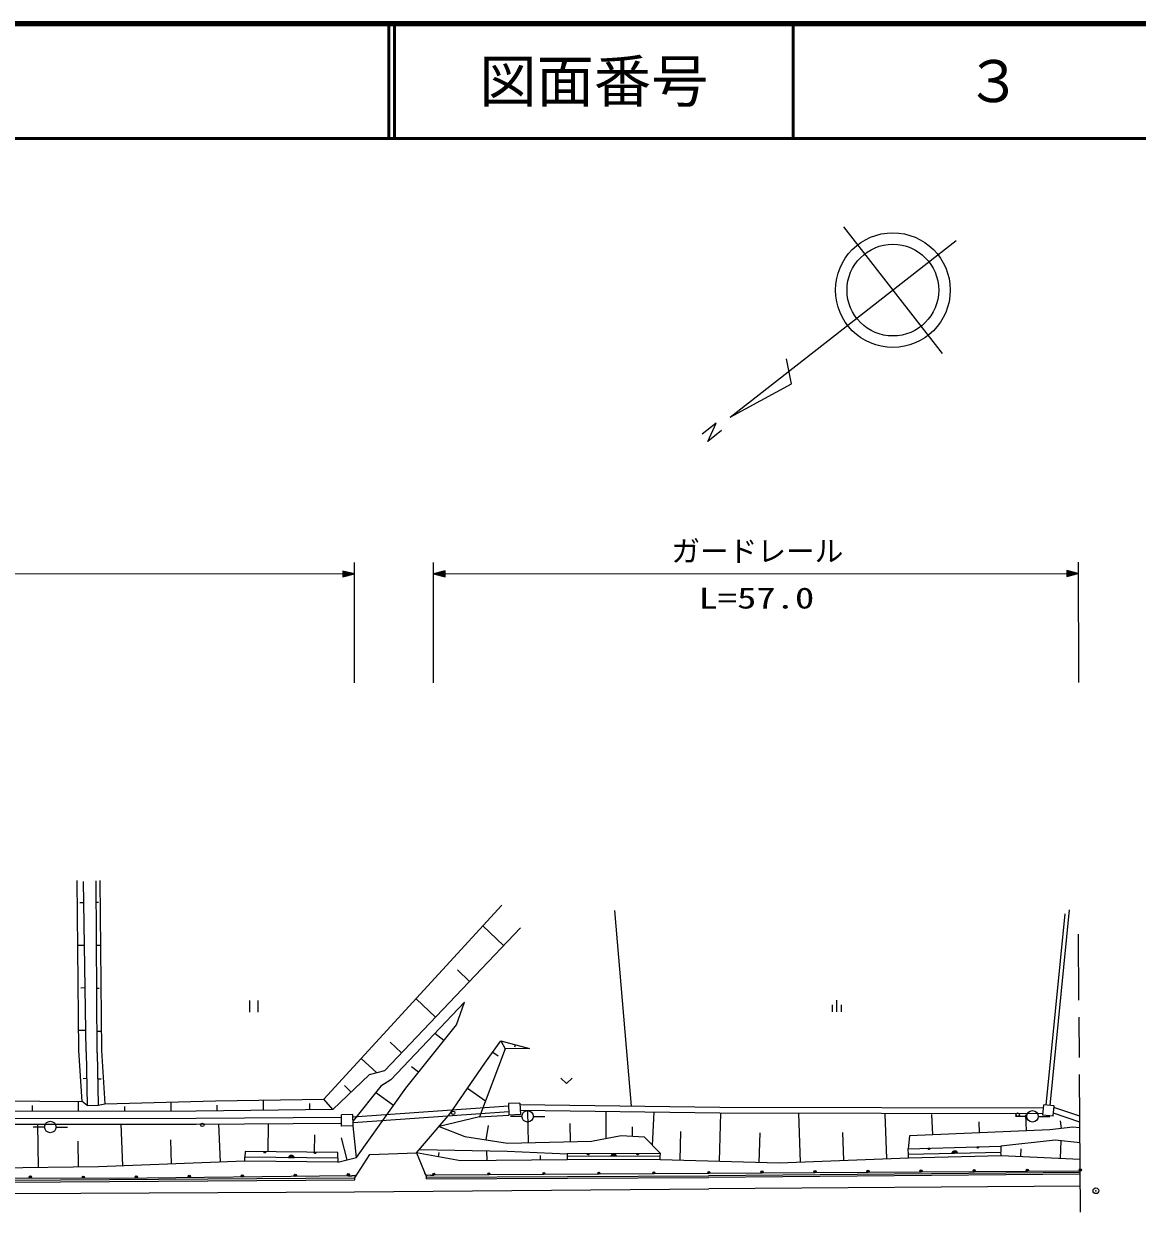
# Model space of a CAD drawing. Units: millimetres, scale not verified. Extents: x 40000 to 680000, y 20000 to 380000.
# Drawn here: x 476895 to 574019, y 276379 to 380000 of the extents above; entities that cross this region are included whole.
import ezdxf
from ezdxf.enums import TextEntityAlignment as Align

# ---------------------------------------------------------------- set-up
doc = ezdxf.new("R2010")
doc.units = ezdxf.units.MM
doc.header["$LTSCALE"] = 1000
doc.header["$PDMODE"] = 32
doc.header["$PDSIZE"] = 500
doc.linetypes.add('CHAIN', pattern=[18.5, 12, -1.5, 3.5, -1.5])
for name, color, linetype, lineweight in [('M-BGD', 7, 'Continuous', 25), ('M-BMK', 2, 'CHAIN', 13), ('M-STR-HTXT', 7, 'Continuous', 13), ('M-TTL', 2, 'Continuous', 140), ('M-TTL-LINE', 7, 'Continuous', 50)]:
    doc.layers.add(name, color=color, linetype=linetype, lineweight=lineweight)
doc.layers.add('M-OTRS', color=6, linetype='Continuous')
doc.layers.add('M-TTL-TXT', color=7, linetype='Continuous')
doc.styles.add('ＭＳ ゴシック', font='')
doc.styles.get('ＭＳ ゴシック').set_extended_font_data('MS Gothic')

msp = doc.modelspace()

# ---------------------------------------------------------------- linework, layer by layer
at = {"layer": 'M-BGD'}
for p, q in [((548391, 362291), (557016, 351264)), ((538525, 345688), (558217, 361090)), ((543867, 348597), (543423, 350788)), ((538525, 345688), (543867, 348597)), ((537279, 345176), (536064, 344216)), ((536553, 343592), (537279, 345176)), ((537769, 344543), (536553, 343592)), ((481707, 290466), (481539, 305308)), ((482339, 290367), (482102, 305207)), ((483303, 290291), (483205, 305272)), ((483525, 305315), (483668, 290478)), ((482132, 303352), (481789, 303347)), ((483217, 303399), (483413, 303401)), ((503077, 286232), (518609, 303152)), ((528418, 302684), (529866, 285620)), ((566431, 285695), (568104, 302733)), ((566083, 285728), (567720, 302401)), ((520236, 301183), (508350, 288706)), ((518750, 299623), (516947, 301341)), ((482191, 299642), (481603, 299633)), ((483241, 299654), (483579, 299656)), ((515779, 296504), (514731, 297502)), ((482250, 295932), (481887, 295926)), ((483266, 295909), (483476, 295910)), ((496587, 294829), (496587, 293829)), ((497355, 293830), (497354, 294830)), ((515344, 294684), (508914, 287916)), ((512807, 293385), (511119, 294993)), ((514647, 292726), (515344, 294684)), ((547397, 294460), (547398, 293860)), ((547797, 294858), (547798, 293858)), ((548197, 294461), (548198, 293861)), ((482309, 292222), (481687, 292212)), ((510231, 287197), (514647, 292726)), ((483291, 292163), (483651, 292166)), ((509836, 290266), (508857, 291198)), ((513543, 291344), (512763, 291967)), ((517114, 289368), (518520, 291310)), ((518520, 291310), (521010, 290642)), ((518520, 291310), (518872, 290634)), ((481986, 286021), (481707, 290466)), ((482339, 290367), (482431, 285690)), ((483303, 290291), (483393, 285709)), ((483668, 290478), (483963, 285826)), ((518872, 290634), (516635, 284700)), ((517817, 290339), (518262, 290017)), ((521010, 290642), (518872, 290634)), ((519765, 290976), (519710, 290773)), ((507683, 288528), (506335, 289781)), ((514083, 284996), (517114, 289368)), ((507016, 288351), (503861, 285328)), ((508350, 288706), (507016, 288351)), ((511335, 288579), (510724, 289067)), ((482385, 288029), (482070, 288023)), ((483348, 288000), (483634, 288005)), ((505439, 286839), (504886, 287416)), ((508038, 287370), (505616, 284342)), ((505908, 281158), (510231, 287197)), ((508914, 287916), (508038, 287370)), ((515598, 287182), (517162, 286098)), ((465148, 286156), (481986, 286021)), ((481681, 285183), (481676, 286023)), ((482431, 285690), (481986, 286021)), ((483963, 285826), (493626, 286085)), ((493626, 286085), (503077, 286232)), ((497812, 285288), (497807, 286120)), ((503861, 285328), (503077, 286232)), ((509151, 285687), (507587, 286806)), ((491921, 285188), (465936, 285153)), ((477648, 285157), (477645, 285696)), ((482431, 285690), (483393, 285709)), ((483393, 285709), (483963, 285826)), ((485714, 285209), (485711, 285602)), ((489747, 285236), (489742, 285949)), ((503861, 285328), (491921, 285188)), ((493779, 285262), (493776, 285726)), ((501845, 285315), (501842, 285849)), ((519182, 285635), (505609, 284676)), ((519204, 285135), (505619, 284176)), ((511164, 281548), (514083, 284996)), ((520171, 285891), (519172, 285845)), ((519172, 285845), (519218, 284847)), ((520171, 285891), (520216, 284892)), ((537608, 285524), (520178, 285739)), ((537604, 285024), (520201, 285238)), ((520924, 282440), (520862, 285230)), ((527701, 282820), (527701, 285146)), ((531731, 282219), (531871, 285095)), ((537595, 280823), (537711, 285024)), ((565796, 284945), (537604, 285024)), ((565844, 285445), (537608, 285524)), ((544661, 280755), (544492, 284982)), ((565787, 284853), (565873, 285748)), ((566769, 285663), (565873, 285748)), ((566683, 284767), (566769, 285663)), ((569020, 284241), (566705, 285003)), ((569015, 284768), (566754, 285513)), ((491921, 284537), (466135, 284509)), ((491923, 284037), (466137, 284009)), ((478183, 280279), (478131, 284046)), ((485532, 280430), (485397, 284069)), ((504610, 284629), (491921, 284537)), ((504619, 284129), (491923, 284037)), ((494047, 280747), (493923, 284096)), ((498218, 281646), (498245, 284109)), ((505605, 284898), (504605, 284879)), ((504624, 283880), (504605, 284879)), ((505624, 283898), (505605, 284898)), ((516635, 284700), (513116, 283854)), ((516635, 284700), (519218, 284847)), ((517232, 282695), (517428, 283929)), ((520216, 284892), (519218, 284847)), ((520344, 284737), (519347, 284736)), ((521346, 284737), (522343, 284738)), ((524580, 282522), (524544, 284120)), ((552183, 281056), (552027, 284936)), ((556191, 283121), (556112, 284912)), ((560273, 283300), (560231, 284252)), ((564387, 284737), (563386, 284736)), ((564355, 283479), (564294, 284862)), ((565374, 284737), (566382, 284738)), ((566683, 284767), (565787, 284853)), ((567399, 283677), (567325, 284359)), ((478701, 283809), (477714, 283808)), ((479714, 283809), (480709, 283810)), ((502267, 281602), (502284, 283114)), ((505624, 283898), (504624, 283880)), ((505908, 281158), (505624, 283898)), ((513116, 283854), (515368, 282991)), ((515368, 282991), (519096, 282399)), ((526408, 282563), (528994, 283078)), ((528994, 283078), (531015, 282947)), ((530004, 283012), (529981, 283827)), ((531015, 282947), (532446, 281492)), ((534138, 280918), (534206, 283407)), ((541052, 280728), (541123, 283293)), ((548422, 280906), (548325, 283338)), ((554150, 283031), (554048, 281902)), ((566395, 283568), (554150, 283031)), ((568403, 283785), (566395, 283568)), ((569023, 283751), (568403, 283785)), ((481663, 280327), (481633, 282565)), ((489790, 280588), (489712, 282685)), ((505100, 280948), (504604, 282856)), ((511429, 281862), (519051, 281703)), ((519096, 282399), (526408, 282563)), ((554048, 281902), (562113, 282135)), ((554056, 281432), (554048, 281902)), ((555945, 281941), (555755, 281943)), ((555760, 281930), (555940, 281928)), ((555932, 281916), (555768, 281918)), ((555776, 281905), (555922, 281903)), ((555910, 281891), (555789, 281892)), ((555812, 281880), (555887, 281879)), ((560209, 282064), (560019, 282066)), ((560024, 282054), (560204, 282052)), ((560196, 282039), (560032, 282041)), ((560041, 282028), (560186, 282027)), ((560174, 282014), (560053, 282016)), ((560076, 282003), (560151, 282002)), ((566863, 282672), (562113, 282135)), ((562113, 282135), (562135, 281618)), ((563868, 281239), (563898, 281899)), ((569033, 282443), (566863, 282672)), ((567319, 281083), (567389, 282617)), ((496176, 280826), (483404, 280351)), ((496176, 280826), (496180, 281176)), ((504293, 280738), (496176, 280826)), ((496193, 281668), (496180, 281176)), ((504296, 281088), (496180, 281176)), ((504292, 281580), (496193, 281668)), ((498016, 281636), (497826, 281638)), ((497831, 281625), (498011, 281623)), ((498003, 281611), (497839, 281613)), ((497847, 281600), (497993, 281599)), ((497981, 281586), (497860, 281588)), ((497883, 281575), (497958, 281574)), ((500001, 281166), (500476, 281161)), ((500464, 281192), (500014, 281197)), ((500033, 281228), (500444, 281224)), ((500422, 281255), (500058, 281259)), ((500089, 281290), (500391, 281287)), ((500333, 281319), (500146, 281321)), ((502397, 281588), (502207, 281590)), ((502212, 281578), (502392, 281576)), ((502385, 281563), (502220, 281565)), ((502229, 281553), (502374, 281551)), ((502362, 281539), (502241, 281540)), ((502265, 281527), (502339, 281526)), ((504296, 281088), (504292, 281580)), ((504293, 280738), (505908, 281158)), ((504296, 281088), (504293, 280738)), ((505764, 279368), (507082, 281405)), ((507082, 281405), (511164, 281548)), ((511164, 281548), (512013, 279437)), ((514978, 280850), (511164, 281548)), ((513071, 281199), (513139, 281575)), ((524285, 280949), (514978, 280850)), ((517304, 280875), (517295, 281739)), ((519051, 281703), (524301, 281473)), ((521958, 280925), (521954, 281315)), ((524293, 281243), (524285, 280949)), ((532409, 280965), (524285, 280949)), ((524301, 281473), (524293, 281243)), ((532409, 281265), (524293, 281243)), ((532446, 281492), (524301, 281473)), ((526229, 281464), (526039, 281466)), ((526044, 281454), (526224, 281452)), ((526217, 281439), (526052, 281441)), ((526061, 281428), (526206, 281427)), ((526194, 281414), (526073, 281416)), ((526097, 281403), (526171, 281402)), ((528113, 281285), (528588, 281286)), ((528576, 281318), (528126, 281316)), ((528144, 281348), (528555, 281349)), ((528533, 281380), (528169, 281379)), ((528199, 281410), (528502, 281411)), ((528443, 281442), (528256, 281442)), ((530539, 281474), (530349, 281476)), ((530354, 281464), (530534, 281462)), ((530526, 281449), (530362, 281451)), ((530370, 281439), (530516, 281437)), ((530504, 281425), (530383, 281426)), ((530406, 281413), (530481, 281412)), ((532409, 281265), (532446, 281492)), ((532409, 280965), (532409, 281265)), ((532409, 280965), (542781, 280680)), ((542781, 280680), (554063, 281132)), ((554056, 281432), (562135, 281618)), ((554063, 281132), (554056, 281432)), ((554063, 281132), (562142, 281318)), ((557858, 281550), (558333, 281561)), ((558319, 281592), (557870, 281582)), ((557888, 281614), (558299, 281623)), ((558276, 281654), (557912, 281646)), ((557941, 281677), (558244, 281684)), ((558184, 281714), (557998, 281710)), ((562142, 281318), (562135, 281618)), ((562142, 281318), (569044, 281004)), ((483404, 280351), (472962, 280207)), ((569053, 279845), (536610, 279565)), ((569052, 279962), (536650, 279745)), ((475832, 279161), (505764, 279368)), ((475833, 279011), (505765, 279218)), ((505200, 279546), (505500, 279549)), ((505765, 279218), (505764, 279368)), ((512013, 279437), (536610, 279565)), ((512014, 279287), (512013, 279437)), ((512014, 279287), (536611, 279415)), ((512365, 279597), (512665, 279599)), ((536650, 279745), (512665, 279599)), ((569054, 279695), (536611, 279415)), ((475906, 278015), (505741, 278157)), ((505741, 278157), (536645, 278415)), ((569062, 278643), (536645, 278415))]:
    msp.add_line(p, q, dxfattribs=at)
for points in [[(523737, 288066), (524237, 287594), (524737, 288066)], [(505997, 279805), (505993, 279758), (505979, 279707), (505952, 279657), (505923, 279624), (505883, 279591), (505837, 279568), (505794, 279556), (505750, 279552), (505500, 279549)], [(512365, 279597), (512115, 279595), (512065, 279600), (512020, 279612), (511975, 279637), (511937, 279667), (511905, 279708), (511881, 279750), (511868, 279801), (511864, 279844)], [(505200, 279546), (485153, 279331), (477226, 279350), (415202, 279010), (403516, 279038)]]:
    msp.add_lwpolyline(points, dxfattribs=at)
for points in [[(555950, 281953), (555942, 281930), (555930, 281911), (555910, 281889), (555888, 281877), (555865, 281870), (555834, 281870), (555810, 281878), (555788, 281890), (555769, 281913), (555757, 281932), (555750, 281955)], [(560214, 282076), (560206, 282054), (560194, 282034), (560174, 282012), (560152, 282001), (560129, 281993), (560098, 281994), (560074, 282002), (560052, 282014), (560033, 282036), (560021, 282056), (560014, 282079)], [(498021, 281648), (498013, 281625), (498001, 281606), (497981, 281584), (497959, 281572), (497936, 281565), (497905, 281566), (497881, 281573), (497859, 281586), (497840, 281608), (497828, 281627), (497821, 281651)], [(499988, 281135), (500009, 281192), (500038, 281241), (500087, 281295), (500143, 281324), (500202, 281343), (500279, 281342), (500338, 281322), (500392, 281292), (500441, 281236), (500470, 281187), (500488, 281129)], [(502402, 281601), (502394, 281578), (502383, 281558), (502363, 281537), (502341, 281525), (502317, 281518), (502286, 281518), (502263, 281526), (502241, 281538), (502222, 281560), (502210, 281580), (502203, 281603)], [(526234, 281476), (526226, 281454), (526214, 281434), (526195, 281412), (526173, 281401), (526149, 281393), (526118, 281394), (526095, 281401), (526073, 281414), (526053, 281436), (526042, 281456), (526034, 281479)], [(528101, 281254), (528121, 281311), (528149, 281360), (528198, 281415), (528253, 281445), (528311, 281464), (528389, 281465), (528448, 281446), (528503, 281416), (528552, 281361), (528582, 281313), (528601, 281255)], [(530544, 281487), (530536, 281464), (530524, 281444), (530504, 281423), (530482, 281411), (530459, 281404), (530428, 281404), (530404, 281412), (530382, 281424), (530363, 281446), (530351, 281466), (530344, 281489)], [(557846, 281519), (557865, 281577), (557892, 281626), (557940, 281682), (557994, 281714), (558052, 281734), (558130, 281736), (558189, 281718), (558245, 281689), (558295, 281636), (558326, 281588), (558346, 281531)]]:
    msp.add_lwpolyline(points, close=True, dxfattribs=at)
for centre, radius in [((552703, 356777), 5000), ((552703, 356777), 4000), ((514356, 285043), 150), ((520845, 284737), 498), ((563588, 284885), 150), ((564884, 284737), 498), ((479212, 283809), 498), ((492467, 283993), 150), ((512665, 279698), 99.5), ((512665, 279698), 88), ((517462, 279728), 99.5), ((517462, 279728), 88), ((517462, 279728), 76.5), ((517462, 279728), 64.5), ((517462, 279728), 53), ((522259, 279757), 99.5), ((522259, 279757), 88), ((522259, 279757), 76.5), ((522259, 279757), 64.5), ((522259, 279757), 53), ((522259, 279757), 39), ((522259, 279757), 27), ((527055, 279786), 99.5), ((527055, 279786), 88), ((527055, 279786), 76.5), ((527055, 279786), 64.5), ((527055, 279786), 53), ((527055, 279786), 39), ((527055, 279786), 27), ((527055, 279786), 15.5), ((527055, 279786), 3), ((531852, 279815), 99.5), ((531852, 279815), 88), ((531852, 279815), 76.5), ((531852, 279815), 64.5), ((531852, 279815), 53), ((531852, 279815), 39), ((531852, 279815), 27), ((531852, 279815), 15.5), ((531852, 279815), 3), ((536649, 279845), 99.5), ((536649, 279845), 99.5), ((536649, 279845), 88), ((536649, 279845), 88), ((536649, 279845), 76.5), ((536649, 279845), 76.5), ((536649, 279845), 64.5), ((536649, 279845), 64.5), ((536649, 279845), 53), ((536649, 279845), 53), ((536649, 279845), 39), ((536649, 279845), 39), ((536649, 279845), 27), ((536649, 279845), 27), ((536649, 279845), 15.5), ((536649, 279845), 15.5), ((536649, 279845), 3), ((536649, 279845), 3), ((541278, 279876), 99.5), ((541278, 279876), 88), ((541278, 279876), 76.5), ((541278, 279876), 64.5), ((541278, 279876), 53), ((541278, 279876), 39), ((541278, 279876), 27), ((541278, 279876), 15.5), ((541278, 279876), 3), ((545907, 279907), 99.5), ((545907, 279907), 88), ((545907, 279907), 76.5), ((545907, 279907), 64.5), ((545907, 279907), 53), ((545907, 279907), 39), ((545907, 279907), 27), ((545907, 279907), 15.5), ((545907, 279907), 3), ((550536, 279938), 99.5), ((550536, 279938), 88), ((550536, 279938), 76.5), ((550536, 279938), 64.5), ((550536, 279938), 53), ((550536, 279938), 39), ((550536, 279938), 27), ((550536, 279938), 15.5), ((550536, 279938), 3), ((555165, 279968), 99.5), ((555165, 279968), 88), ((555165, 279968), 76.5), ((555165, 279968), 64.5), ((555165, 279968), 53), ((555165, 279968), 39), ((555165, 279968), 27), ((555165, 279968), 15.5), ((555165, 279968), 3), ((559794, 279999), 99.5), ((559794, 279999), 88), ((559794, 279999), 76.5), ((559794, 279999), 64.5), ((559794, 279999), 53), ((559794, 279999), 39), ((559794, 279999), 27), ((559794, 279999), 15.5), ((559794, 279999), 3), ((564423, 280030), 99.5), ((564423, 280030), 88), ((564423, 280030), 76.5), ((564423, 280030), 64.5), ((564423, 280030), 53), ((564423, 280030), 39), ((564423, 280030), 27), ((564423, 280030), 15.5), ((564423, 280030), 3), ((569051, 280061), 99.5), ((569051, 280061), 88), ((569051, 280061), 76.5), ((569051, 280061), 64.5), ((569051, 280061), 53), ((569051, 280061), 39), ((569051, 280061), 27), ((569051, 280061), 15.5), ((569051, 280061), 3), ((477469, 279449), 99.5), ((477469, 279449), 88), ((477469, 279449), 76.5), ((477469, 279449), 64.5), ((477469, 279449), 53), ((477469, 279449), 39), ((477469, 279449), 27), ((477469, 279449), 15.5), ((477469, 279449), 3), ((482091, 279438), 99.5), ((482091, 279438), 88), ((482091, 279438), 76.5), ((482091, 279438), 64.5), ((482091, 279438), 53), ((482091, 279438), 39), ((482091, 279438), 27), ((482091, 279438), 15.5), ((482091, 279438), 3), ((486712, 279448), 99.5), ((486712, 279448), 88), ((486712, 279448), 76.5), ((486712, 279448), 64.5), ((486712, 279448), 53), ((486712, 279448), 39), ((486712, 279448), 27), ((486712, 279448), 15.5), ((486712, 279448), 3), ((491334, 279497), 99.5), ((491334, 279497), 88), ((491334, 279497), 76.5), ((491334, 279497), 64.5), ((491334, 279497), 53), ((491334, 279497), 39), ((491334, 279497), 27), ((491334, 279497), 15.5), ((491334, 279497), 3), ((495955, 279547), 99.5), ((495955, 279547), 88), ((495955, 279547), 76.5), ((495955, 279547), 64.5), ((495955, 279547), 53), ((495955, 279547), 39), ((495955, 279547), 27), ((495955, 279547), 15.5), ((495955, 279547), 3), ((500577, 279596), 99.5), ((500577, 279596), 88), ((500577, 279596), 76.5), ((500577, 279596), 64.5), ((500577, 279596), 53), ((500577, 279596), 39), ((500577, 279596), 27), ((500577, 279596), 15.5), ((500577, 279596), 3), ((505199, 279646), 99.5), ((505199, 279646), 88), ((505199, 279646), 76.5), ((505199, 279646), 64.5), ((505199, 279646), 53), ((505199, 279646), 39), ((505199, 279646), 27), ((505199, 279646), 15.5), ((505199, 279646), 3), ((512665, 279698), 76.5), ((512665, 279698), 64.5), ((512665, 279698), 53), ((512665, 279698), 39), ((512665, 279698), 27), ((512665, 279698), 15.5), ((512665, 279698), 3), ((517462, 279728), 39), ((517462, 279728), 27), ((517462, 279728), 15.5), ((517462, 279728), 3), ((522259, 279757), 15.5), ((522259, 279757), 3)]:
    msp.add_circle(centre, radius, dxfattribs=at)
at = {"layer": 'M-BMK'}
msp.add_line((569079, 276379), (568894, 300628), dxfattribs=at)
at = {"layer": 'M-OTRS'}
msp.add_point((570412, 278253), dxfattribs=at)
at = {"layer": 'M-STR-HTXT'}
for p, q in [((505741, 322527), (505735, 333037)), ((512643, 322531), (512637, 333041)), ((568877, 333070), (568883, 322560)), ((505736, 332037), (402654, 331983)), ((512638, 332041), (568878, 332071))]:
    msp.add_line(p, q, dxfattribs=at)
for points in [[(505736, 332037), (504736, 332287), (504736, 331787)], [(505531, 332037), (504799, 331862), (504798, 332212)], [(505431, 332037), (504836, 331899), (504836, 332174)], [(505328, 332037), (504874, 331937), (504873, 332137)], [(505228, 332037), (504911, 331974), (504911, 332099)], [(512638, 332041), (513638, 331792), (513638, 332292)], [(512843, 332041), (513575, 332217), (513575, 331867)], [(512943, 332041), (513538, 332179), (513538, 331904)], [(513045, 332041), (513500, 332141), (513500, 331941)], [(513145, 332041), (513463, 332104), (513463, 331979)], [(568878, 332071), (567878, 332320), (567878, 331820)], [(568673, 332070), (567941, 331895), (567940, 332245)], [(568573, 332070), (567978, 331933), (567978, 332208)], [(568470, 332070), (568016, 331970), (568015, 332170)], [(568370, 332070), (568053, 332008), (568053, 332133)]]:
    msp.add_lwpolyline(points, close=True, dxfattribs=at)
for points in [[(505633, 332037), (504761, 331824), (504761, 332249), (505631, 332037)], [(504948, 332037), (505126, 332037), (504948, 332012), (504948, 332062), (505126, 332037)], [(512740, 332041), (513613, 332254), (513613, 331829), (512743, 332041)], [(513425, 332041), (513248, 332041), (513425, 332066), (513425, 332016), (513248, 332041)], [(568775, 332071), (567903, 331858), (567903, 332283), (568773, 332071)], [(568090, 332070), (568268, 332070), (568090, 332045), (568090, 332095), (568268, 332070)]]:
    msp.add_lwpolyline(points, dxfattribs=at)
at = {"layer": 'M-TTL'}
msp.add_line((680000, 380000), (40000, 380000), dxfattribs=at)
at = {"layer": 'M-TTL-LINE'}
for p, q in [((508747, 380000), (508747, 370000)), ((509247, 380000), (509247, 370000)), ((543997, 380000), (543997, 370000)), ((40000, 370000), (680000, 370000))]:
    msp.add_line(p, q, dxfattribs=at)

# ---------------------------------------------------------------- texts
at = {"layer": 'M-STR-HTXT', "style": 'ＭＳ ゴシック'}
msp.add_text('ガードレール', height=1833, rotation=0.03, dxfattribs=at).set_placement((533383, 332552), align=Align.BOTTOM_LEFT)
at = {"layer": 'M-STR-HTXT', "style": 'ＭＳ ゴシック', "width": 1.35}
msp.add_text('L=57.0', height=1833, rotation=0.03, dxfattribs=at).set_placement((535749, 328462), align=Align.BOTTOM_LEFT)
at = {"layer": 'M-TTL-TXT', "style": 'ＭＳ ゴシック'}
for s, p in [('図面番号', (526622, 375000)), ('３', (561497, 375000))]:
    msp.add_text(s, height=3666, dxfattribs=at).set_placement(p, align=Align.MIDDLE_CENTER)

doc.saveas('drawing.dxf')
